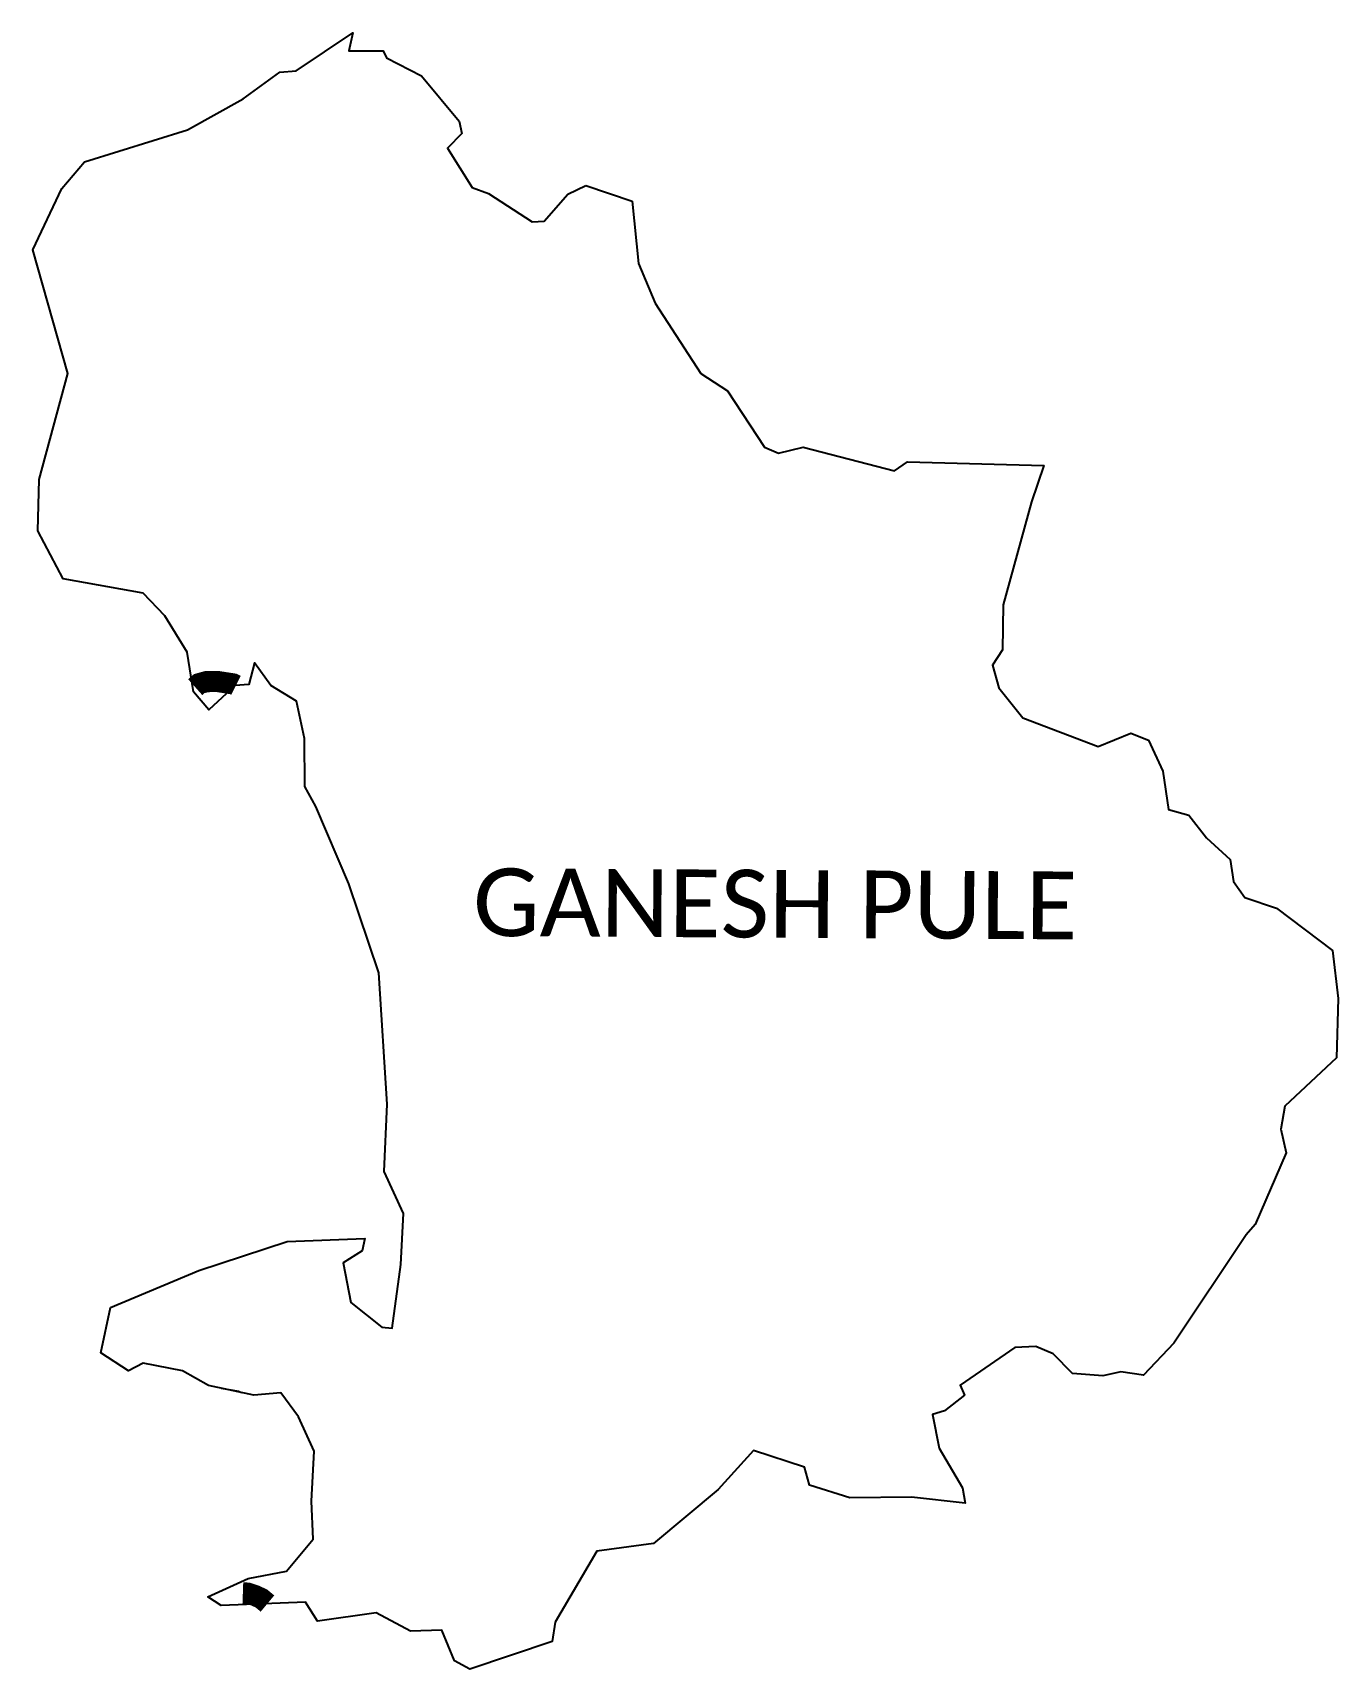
# Model space of a CAD drawing. Header units: metres. Extents: x 317582 to 320664, y 1863782 to 1867647.
import ezdxf

# ---------------------------------------------------------------- set-up
doc = ezdxf.new("R2010")
doc.units = ezdxf.units.M
for name, color, linetype in [('UNPROTECTED', 130, 'Continuous'), ('village', 3, 'Continuous'), ('VILLAGE NAME', 250, 'Continuous')]:
    doc.layers.add(name, color=color, linetype=linetype)
doc.styles.get("Standard").update_dxf_attribs({"font": 'simplex.shx'})

msp = doc.modelspace()

# ---------------------------------------------------------------- linework, layer by layer
at = {"color": 3, "flags": 128}
msp.add_lwpolyline([(318887.7, 1867286.6), (318997, 1867249.2)], dxfattribs=at)
at = {"layer": 'UNPROTECTED', "const_width": 50, "flags": 128}
for points in [[(317965.6, 1866101.6), (317974.9, 1866109.9), (317992.2, 1866114.7), (318017.5, 1866115.1), (318055.2, 1866109.3), (318061.8, 1866106)], [(318078.1, 1863962.4), (318089.4, 1863962), (318107.2, 1863956.1), (318122.2, 1863949), (318136.2, 1863937.3)]]:
    msp.add_lwpolyline(points, dxfattribs=at)
at = {"layer": 'UNPROTECTED', "flags": 128}
msp.add_lwpolyline([(318026.8, 1864445.8), (318067.5, 1864439.3), (318074.9, 1864435.4)], dxfattribs=at)
at = {"layer": 'village', "color": 3}
for points in [[(319862.5, 1866100.4, 0), (319919.7, 1866029.2, 0), (320096.9, 1865961.3, 0), (320174.6, 1865993, 0), (320215.8, 1865976.5, 0), (320249.5, 1865903.3, 0), (320262.9, 1865812.7, 0), (320311.2, 1865799.6, 0), (320352.7, 1865745.6, 0), (320408.5, 1865694.5, 0), (320416.4, 1865642.5, 0), (320443.2, 1865604.6, 0), (320518.4, 1865579.6, 0), (320650.1, 1865479.7, 0), (320664, 1865366.7, 0), (320660, 1865226.4, 0), (320537.9, 1865112.1, 0), (320528.8, 1865057.8, 0), (320540.9, 1865001.8, 0), (320467.8, 1864832.5, 0), (320447, 1864808.5, 0), (320276, 1864551.9, 0), (320204.4, 1864476.8, 0), (320150.8, 1864484.6, 0), (320108.1, 1864475.2, 0), (320036.8, 1864480.3, 0), (319991.3, 1864527.1, 0), (319950.3, 1864544.8, 0), (319900.8, 1864541.7, 0), (319771.5, 1864453.1, 0), (319781.3, 1864429.2, 0), (319734.8, 1864392.6, 0), (319706.1, 1864384.2, 0), (319721.5, 1864304.6, 0), (319777.3, 1864211, 0), (319783.6, 1864174.4, 0), (319656.8, 1864188.2, 0), (319511, 1864186.8, 0), (319416, 1864216.7, 0), (319403.6, 1864259.5, 0), (319283.8, 1864298.6, 0), (319200.4, 1864206.4, 0), (319047.6, 1864079.4, 0), (318913.4, 1864061.3, 0), (318815.5, 1863893.6, 0), (318807.9, 1863848, 0), (318613.8, 1863782.1, 0), (318577.7, 1863802.3, 0), (318547.6, 1863874.4, 0), (318473.9, 1863872, 0), (318392.7, 1863915.7, 0), (318254.3, 1863895.5, 0), (318226.1, 1863940.9, 0), (318027, 1863932.8, 0), (317995.5, 1863953.4, 0), (318091, 1863996.6, 0), (318180.8, 1864013.9, 0), (318244.4, 1864089.5, 0), (318240.3, 1864179.1, 0), (318246.3, 1864297, 0), (318209.4, 1864378.2, 0), (318167.8, 1864434.6, 0), (318103.8, 1864429.1, 0), (317996.7, 1864452.4, 0), (317935.2, 1864487.3, 0), (317842.4, 1864504.9, 0), (317808, 1864487.1, 0), (317742.7, 1864529.6, 0), (317766, 1864636.5, 0), (317974.2, 1864723.8, 0), (318182.3, 1864792.7, 0), (318365.8, 1864799.4, 0), (318360, 1864770.6, 0), (318315, 1864742.1, 0), (318333.1, 1864648.6, 0), (318406.5, 1864590.4, 0), (318430.5, 1864587.8, 0), (318451.2, 1864737.9, 0), (318457.7, 1864858.7, 0), (318411.7, 1864957.7, 0), (318418.9, 1865116.4, 0), (318398.9, 1865426.6, 0), (318328.2, 1865637.4, 0), (318250.1, 1865819.8, 0), (318224.5, 1865866.7, 0), (318223.3, 1865980, 0), (318204.8, 1866068.9, 0), (318144.1, 1866105.6, 0), (318105.3, 1866159.2, 0), (318092, 1866108.2, 0), (318059.8, 1866105.8, 0), (317997.9, 1866048.2, 0), (317961.7, 1866090.7, 0), (317946.9, 1866184.6, 0), (317893.5, 1866270.1, 0), (317842.8, 1866323.7, 0), (317653.6, 1866357.2, 0), (317593.7, 1866471.2, 0), (317597.4, 1866592.3, 0), (317664.7, 1866842.2, 0), (317582.1, 1867134.5, 0), (317650.6, 1867279.2, 0), (317704, 1867342.4, 0), (317947.5, 1867417.7, 0), (318078.5, 1867491.3, 0), (318165.4, 1867554, 0), (318204, 1867557.1, 0), (318337.5, 1867647.3, 0), (318328.1, 1867604.2, 0), (318409.6, 1867604.4, 0), (318416.9, 1867587.7, 0), (318499.7, 1867545.3, 0), (318588.9, 1867438.2, 0), (318595.3, 1867409.2, 0), (318561.2, 1867374.4, 0), (318619.2, 1867281.8, 0), (318658.1, 1867267.2, 0), (318761.2, 1867200.9, 0), (318789, 1867202.3, 0), (318845.4, 1867265.8, 0), (318887.7, 1867286.6, 0)], [(318997, 1867249.2, 0), (319011.9, 1867102.2, 0), (319051.8, 1867008.5, 0), (319159.1, 1866842.5, 0), (319222, 1866801.2, 0), (319309.6, 1866668.5, 0), (319342.7, 1866654.4, 0), (319400.5, 1866668.3, 0), (319616.6, 1866612.2, 0), (319647.3, 1866633.9, 0), (319969.2, 1866625.1, 0), (319940.1, 1866539.5, 0), (319872.6, 1866296, 0), (319871.7, 1866189.5, 0), (319847.5, 1866153.3, 0), (319862.5, 1866100.4, 0)]]:
    msp.add_polyline3d(points, dxfattribs=at)

# ---------------------------------------------------------------- texts
at = {"layer": 'VILLAGE NAME', "insert": (318622.1, 1865674), "char_height": 160.021, "attachment_point": 1, "rotation": 359.6762}
msp.add_mtext_dynamic_manual_height_columns('{\\fCalibri|b0|i0|c0|p34;GANESH PULE}', width=2105.72, gutter_width=800.1, heights=[0], dxfattribs=at)

doc.saveas('drawing.dxf')
